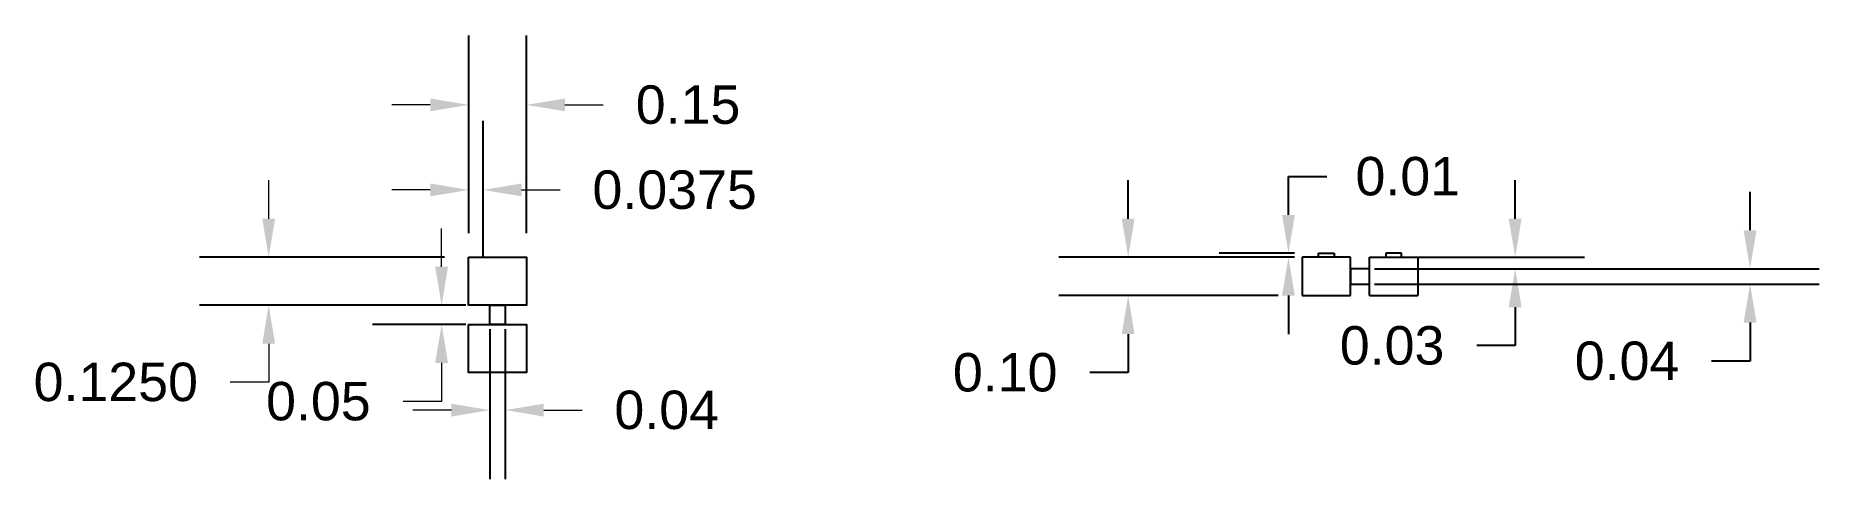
# Model space of a CAD drawing. Header units: inches. Extents: x 28.56 to 33.2, y 11.66 to 12.81.
import ezdxf

# ---------------------------------------------------------------- set-up
doc = ezdxf.new("R2010")
doc.units = ezdxf.units.IN
doc.header["$MEASUREMENT"] = 0
for name, color, linetype in [('Anotari', 40, 'Continuous'), ('Supori_3D', 3, 'Continuous'), ('Suruburi', 8, 'Continuous')]:
    doc.layers.add(name, color=color, linetype=linetype)
doc.styles.get("Standard").update_dxf_attribs({"font": 'arial.ttf'})
doc.dimstyles.get("Standard").update_dxf_attribs({"dimtxt": 0.18, "dimasz": 0.18, "dimexe": 0.18, "dimexo": 0.0625, "dimgap": 0.09, "dimtad": 0, "dimtih": 1, "dimtoh": 1, "dimdec": 4, "dimzin": 0, "dimdsep": 46, "dimtxsty": 'Standard', "dimcen": 0.09, "dimadec": 0, "dimazin": 0, "dimtfac": 1, "dimtdec": 4, "dimtofl": 0, "dimtmove": 0, "dimatfit": 3, "dimfxl": 1, "dimtolj": 1, "dimtzin": 0, "dimarcsym": 0})

# ---------------------------------------------------------------- blocks, each defined once
blk = doc.blocks.new('*D13')
at = {"layer": 'Anotari', "color": 0, "lineweight": -2, "transparency": 16777216}
for p, q in [((29.6882, 12.2982), (29.6882, 12.8118)), ((29.8382, 12.2982), (29.8382, 12.8118))]:
    blk.add_line(p, q, dxfattribs=at)
at = {"layer": 'Anotari', "color": 0, "lineweight": 0, "transparency": 16777216}
for p, q in [((29.5882, 12.6318), (29.4882, 12.6318)), ((29.9382, 12.6318), (30.0382, 12.6318))]:
    blk.add_line(p, q, dxfattribs=at)
at = {"layer": 'Anotari', "color": 0, "transparency": 16777216}
for points in [[(29.5882, 12.6484), (29.5882, 12.6151), (29.6882, 12.6318)], [(29.9382, 12.6484), (29.9382, 12.6151), (29.8382, 12.6318)]]:
    blk.add_solid(points, dxfattribs=at)
at = {"layer": 'Defpoints', "color": 0, "transparency": 16777216}
for p in [(29.8382, 12.6318), (29.6882, 12.2357), (29.8382, 12.2357)]:
    blk.add_point(p, dxfattribs=at)
at = {"layer": 'Anotari', "color": 0, "transparency": 16777216, "insert": (30.2584, 12.6318), "char_height": 0.1, "attachment_point": 5}
blk.add_mtext('\\A1;0.15', dxfattribs=at)
blk = doc.blocks.new('*D14')
at = {"layer": 'Anotari', "color": 0, "lineweight": -2, "transparency": 16777216}
for p, q in [((29.6882, 12.2982), (29.6882, 12.5906)), ((29.7257, 12.2357), (29.7257, 12.5906))]:
    blk.add_line(p, q, dxfattribs=at)
at = {"layer": 'Anotari', "color": 0, "lineweight": 0, "transparency": 16777216}
for p, q in [((29.5882, 12.4106), (29.4882, 12.4106)), ((29.8257, 12.4106), (29.9257, 12.4106))]:
    blk.add_line(p, q, dxfattribs=at)
at = {"layer": 'Anotari', "color": 0, "transparency": 16777216}
for points in [[(29.5882, 12.4273), (29.5882, 12.3939), (29.6882, 12.4106)], [(29.8257, 12.4273), (29.8257, 12.3939), (29.7257, 12.4106)]]:
    blk.add_solid(points, dxfattribs=at)
at = {"layer": 'Defpoints', "color": 0, "transparency": 16777216}
for p in [(29.7257, 12.4106), (29.6882, 12.2357), (29.7257, 12.1732)]:
    blk.add_point(p, dxfattribs=at)
at = {"layer": 'Anotari', "color": 0, "transparency": 16777216, "insert": (30.2236, 12.4106), "char_height": 0.1, "attachment_point": 5}
blk.add_mtext('\\A1;0.0375', dxfattribs=at)
blk = doc.blocks.new('*D15')
at = {"layer": 'Anotari', "color": 0, "lineweight": 0, "transparency": 16777216}
for p, q in [((29.1684, 12.3357), (29.1684, 12.4357)), ((29.1684, 12.0107), (29.1684, 11.9107)), ((29.1684, 11.9107), (29.0684, 11.9107))]:
    blk.add_line(p, q, dxfattribs=at)
at = {"layer": 'Anotari', "color": 0, "lineweight": -2, "transparency": 16777216}
for p, q in [((29.6257, 12.2357), (28.9884, 12.2357)), ((29.6257, 12.1107), (28.9884, 12.1107))]:
    blk.add_line(p, q, dxfattribs=at)
at = {"layer": 'Anotari', "color": 0, "transparency": 16777216}
for points in [[(29.1518, 12.3357), (29.1851, 12.3357), (29.1684, 12.2357)], [(29.1518, 12.0107), (29.1851, 12.0107), (29.1684, 12.1107)]]:
    blk.add_solid(points, dxfattribs=at)
at = {"layer": 'Defpoints', "color": 0, "transparency": 16777216}
for p in [(29.6882, 12.2357), (29.1684, 12.1107), (29.6882, 12.1107)]:
    blk.add_point(p, dxfattribs=at)
at = {"layer": 'Anotari', "color": 0, "transparency": 16777216, "insert": (28.771, 11.9107), "char_height": 0.1, "attachment_point": 5}
blk.add_mtext('\\A1;0.1250', dxfattribs=at)
blk = doc.blocks.new('*D16')
at = {"layer": 'Anotari', "color": 0, "lineweight": 0, "transparency": 16777216}
for p, q in [((29.6179, 12.2107), (29.6179, 12.3107)), ((29.6179, 11.9607), (29.6179, 11.8607)), ((29.6179, 11.8607), (29.5179, 11.8607))]:
    blk.add_line(p, q, dxfattribs=at)
at = {"layer": 'Anotari', "color": 0, "lineweight": -2, "transparency": 16777216}
for p, q in [((29.6807, 12.1107), (29.4379, 12.1107)), ((29.6807, 12.0607), (29.4379, 12.0607))]:
    blk.add_line(p, q, dxfattribs=at)
at = {"layer": 'Anotari', "color": 0, "transparency": 16777216}
for points in [[(29.6012, 12.2107), (29.6345, 12.2107), (29.6179, 12.1107)], [(29.6012, 11.9607), (29.6345, 11.9607), (29.6179, 12.0607)]]:
    blk.add_solid(points, dxfattribs=at)
at = {"layer": 'Defpoints', "color": 0, "transparency": 16777216}
for p in [(29.7432, 12.1107), (29.6179, 12.0607), (29.7432, 12.0607)]:
    blk.add_point(p, dxfattribs=at)
at = {"layer": 'Anotari', "color": 0, "transparency": 16777216, "insert": (29.2976, 11.8607), "char_height": 0.1, "attachment_point": 5}
blk.add_mtext('\\A1;0.05', dxfattribs=at)
blk = doc.blocks.new('*D17')
at = {"layer": 'Anotari', "color": 0, "lineweight": -2, "transparency": 16777216}
for p, q in [((29.7432, 12.0482), (29.7432, 11.658)), ((29.7832, 12.0482), (29.7832, 11.658))]:
    blk.add_line(p, q, dxfattribs=at)
at = {"layer": 'Anotari', "color": 0, "lineweight": 0, "transparency": 16777216}
for p, q in [((29.6432, 11.838), (29.5432, 11.838)), ((29.8832, 11.838), (29.9832, 11.838))]:
    blk.add_line(p, q, dxfattribs=at)
at = {"layer": 'Anotari', "color": 0, "transparency": 16777216}
for points in [[(29.6432, 11.8546), (29.6432, 11.8213), (29.7432, 11.838)], [(29.8832, 11.8546), (29.8832, 11.8213), (29.7832, 11.838)]]:
    blk.add_solid(points, dxfattribs=at)
at = {"layer": 'Defpoints', "color": 0, "transparency": 16777216}
for p in [(29.7432, 12.1107), (29.7832, 12.1107), (29.7832, 11.838)]:
    blk.add_point(p, dxfattribs=at)
at = {"layer": 'Anotari', "color": 0, "transparency": 16777216, "insert": (30.2029, 11.838), "char_height": 0.1, "attachment_point": 5}
blk.add_mtext('\\A1;0.04', dxfattribs=at)
blk = doc.blocks.new('*D18')
at = {"layer": 'Anotari', "color": 0, "lineweight": -2, "transparency": 16777216}
for p, q in [((31.4024, 12.3357), (31.4024, 12.4357)), ((31.7923, 12.2357), (31.2224, 12.2357)), ((31.7923, 12.1357), (31.2224, 12.1357)), ((31.4024, 12.0357), (31.4024, 11.9357)), ((31.4024, 11.9357), (31.3024, 11.9357))]:
    blk.add_line(p, q, dxfattribs=at)
at = {"layer": 'Anotari', "color": 0, "transparency": 16777216}
for points in [[(31.3857, 12.3357), (31.419, 12.3357), (31.4024, 12.2357)], [(31.3857, 12.0357), (31.419, 12.0357), (31.4024, 12.1357)]]:
    blk.add_solid(points, dxfattribs=at)
at = {"layer": 'Defpoints', "color": 0, "transparency": 16777216}
for p in [(31.8548, 12.2357), (31.4024, 12.1357), (31.8548, 12.1357)]:
    blk.add_point(p, dxfattribs=at)
at = {"layer": 'Anotari', "color": 0, "transparency": 16777216, "insert": (31.0827, 11.9357), "char_height": 0.1, "attachment_point": 5}
blk.add_mtext('\\A1;0.10', dxfattribs=at)
blk = doc.blocks.new('*D19')
at = {"layer": 'Anotari', "color": 0, "lineweight": -2, "transparency": 16777216}
for p, q in [((32.4082, 12.3357), (32.4082, 12.4357)), ((32.0423, 12.2357), (32.5882, 12.2357)), ((32.0423, 12.2057), (32.5882, 12.2057)), ((32.4082, 12.1057), (32.4082, 12.0057)), ((32.4082, 12.0057), (32.3082, 12.0057))]:
    blk.add_line(p, q, dxfattribs=at)
at = {"layer": 'Anotari', "color": 0, "transparency": 16777216}
for points in [[(32.3915, 12.3357), (32.4248, 12.3357), (32.4082, 12.2357)], [(32.3915, 12.1057), (32.4248, 12.1057), (32.4082, 12.2057)]]:
    blk.add_solid(points, dxfattribs=at)
at = {"layer": 'Defpoints', "color": 0, "transparency": 16777216}
for p in [(31.9798, 12.2357), (31.9798, 12.2057), (32.4082, 12.2057)]:
    blk.add_point(p, dxfattribs=at)
at = {"layer": 'Anotari', "color": 0, "transparency": 16777216, "insert": (32.0883, 12.0057), "char_height": 0.1, "attachment_point": 5}
blk.add_mtext('\\A1;0.03', dxfattribs=at)
blk = doc.blocks.new('*D20')
at = {"layer": 'Anotari', "color": 0, "lineweight": -2, "transparency": 16777216}
for p, q in [((33.0187, 12.3057), (33.0187, 12.4057)), ((32.0423, 12.2057), (33.1987, 12.2057)), ((32.0423, 12.1657), (33.1987, 12.1657)), ((33.0187, 12.0657), (33.0187, 11.9657)), ((33.0187, 11.9657), (32.9187, 11.9657))]:
    blk.add_line(p, q, dxfattribs=at)
at = {"layer": 'Anotari', "color": 0, "transparency": 16777216}
for points in [[(33.002, 12.3057), (33.0354, 12.3057), (33.0187, 12.2057)], [(33.002, 12.0657), (33.0354, 12.0657), (33.0187, 12.1657)]]:
    blk.add_solid(points, dxfattribs=at)
at = {"layer": 'Defpoints', "color": 0, "transparency": 16777216}
for p in [(31.9798, 12.2057), (31.9798, 12.1657), (33.0187, 12.1657)]:
    blk.add_point(p, dxfattribs=at)
at = {"layer": 'Anotari', "color": 0, "transparency": 16777216, "insert": (32.699, 11.9657), "char_height": 0.1, "attachment_point": 5}
blk.add_mtext('\\A1;0.04', dxfattribs=at)
blk = doc.blocks.new('*D21')
at = {"layer": 'Anotari', "color": 0, "lineweight": -2, "transparency": 16777216}
for p, q in [((31.8189, 12.3457), (31.8189, 12.4457)), ((31.8189, 12.4457), (31.9189, 12.4457)), ((31.8348, 12.2457), (31.6389, 12.2457)), ((31.8348, 12.2357), (31.6389, 12.2357)), ((31.8189, 12.1357), (31.8189, 12.0357))]:
    blk.add_line(p, q, dxfattribs=at)
at = {"layer": 'Anotari', "color": 0, "transparency": 16777216}
for points in [[(31.8022, 12.3457), (31.8355, 12.3457), (31.8189, 12.2457)], [(31.8022, 12.1357), (31.8355, 12.1357), (31.8189, 12.2357)]]:
    blk.add_solid(points, dxfattribs=at)
at = {"layer": 'Defpoints', "color": 0, "transparency": 16777216}
for p in [(31.8189, 12.2457), (31.8973, 12.2457), (31.8973, 12.2357)]:
    blk.add_point(p, dxfattribs=at)
at = {"layer": 'Anotari', "color": 0, "transparency": 16777216, "insert": (32.1291, 12.4457), "char_height": 0.1, "attachment_point": 5}
blk.add_mtext('\\A1;0.01', dxfattribs=at)

msp = doc.modelspace()

# ---------------------------------------------------------------- linework, layer by layer
at = {"layer": 'Supori_3D', "extrusion": (1.83697e-16, 1, -2.22045e-16)}
for p, q in [((31.85484, 12.23574), (31.85484, 12.13574)), ((31.97984, 12.23574), (31.85484, 12.23574)), ((31.97984, 12.13574), (31.97984, 12.23574)), ((31.97984, 12.20574), (31.97984, 12.16574)), ((32.02984, 12.20574), (31.97984, 12.20574)), ((32.02984, 12.13574), (32.02984, 12.23574)), ((32.02984, 12.23574), (32.15484, 12.23574)), ((32.02984, 12.16574), (32.02984, 12.20574)), ((32.15484, 12.23574), (32.15484, 12.13574)), ((31.97984, 12.16574), (32.02984, 12.16574)), ((31.85484, 12.13574), (31.97984, 12.13574)), ((32.02984, 12.13574), (32.15484, 12.13574))]:
    msp.add_line(p, q, dxfattribs=at)
at = {"layer": 'Supori_3D'}
for points in [[(29.68818, 12.23574), (29.83818, 12.23574), (29.83818, 12.11074), (29.68818, 12.11074)], [(29.74318, 12.11074), (29.78318, 12.11074), (29.78318, 12.06074), (29.74318, 12.06074)], [(29.68818, 12.06074), (29.83818, 12.06074), (29.83818, 11.93574), (29.68818, 11.93574)]]:
    msp.add_lwpolyline(points, close=True, dxfattribs=at)
at = {"layer": 'Suruburi', "extrusion": (1.83697e-16, 1, -2.22045e-16)}
for p, q in [((31.89734, 12.23574), (31.89734, 12.24574)), ((31.89734, 12.24574), (31.93734, 12.24574)), ((31.93734, 12.24574), (31.93734, 12.23574)), ((32.11234, 12.24574), (32.07234, 12.24574)), ((32.07234, 12.24574), (32.07234, 12.23574)), ((32.11234, 12.23574), (32.11234, 12.24574))]:
    msp.add_line(p, q, dxfattribs=at)

# ---------------------------------------------------------------- dimensions: what is measured, and where the dimension line sits
at = {"layer": 'Anotari'}
for base, p1, p2, override, picture, middle in [((29.83818, 12.63176), (29.68818, 12.23574), (29.83818, 12.23574), {"dimtxt": 0.1, "dimasz": 0.1, "dimdec": 2, "dimlwd": 0}, '*D13', (30.25843, 12.63176)), ((29.72568, 12.41062), (29.68818, 12.23574), (29.72568, 12.17324), {"dimtxt": 0.1, "dimasz": 0.1, "dimlwd": 0}, '*D14', (30.22363, 12.41062)), ((29.78318, 11.83796), (29.74318, 12.11074), (29.78318, 12.11074), {"dimtxt": 0.1, "dimasz": 0.1, "dimdec": 2, "dimlwd": 0}, '*D17', (30.20285, 11.83796))]:
    dim = msp.add_linear_dim(base=base, p1=p1, p2=p2, dimstyle='Standard', override=override, dxfattribs=at)
    dim.commit()
    dim.dimension.update_dxf_attribs({"geometry": picture, "text_midpoint": middle})
for base, p1, p2, override, picture, middle in [((31.81886, 12.24574), (31.89734, 12.23574), (31.89734, 12.24574), {"dimtxt": 0.1, "dimasz": 0.1, "dimdec": 2}, '*D21', (32.12908, 12.44574)), ((29.16845, 12.11074), (29.68818, 12.23574), (29.68818, 12.11074), {"dimtxt": 0.1, "dimasz": 0.1, "dimlwd": 0}, '*D15', (28.77105, 11.91074)), ((31.40236, 12.13574), (31.85484, 12.23574), (31.85484, 12.13574), {"dimtxt": 0.1, "dimasz": 0.1, "dimdec": 2}, '*D18', (31.08265, 11.93574)), ((32.40816, 12.20574), (31.97984, 12.23574), (31.97984, 12.20574), {"dimtxt": 0.1, "dimasz": 0.1, "dimdec": 2}, '*D19', (32.08828, 12.00574)), ((33.01871, 12.16574), (31.97984, 12.20574), (31.97984, 12.16574), {"dimtxt": 0.1, "dimasz": 0.1, "dimdec": 2}, '*D20', (32.69904, 11.96574)), ((29.61786, 12.06074), (29.74318, 12.11074), (29.74318, 12.06074), {"dimtxt": 0.1, "dimasz": 0.1, "dimdec": 2, "dimlwd": 0}, '*D16', (29.2976, 11.86074))]:
    dim = msp.add_linear_dim(base=base, p1=p1, p2=p2, angle=90, dimstyle='Standard', override=override, dxfattribs=at)
    dim.commit()
    dim.dimension.update_dxf_attribs({"geometry": picture, "text_midpoint": middle})

doc.saveas('drawing.dxf')
